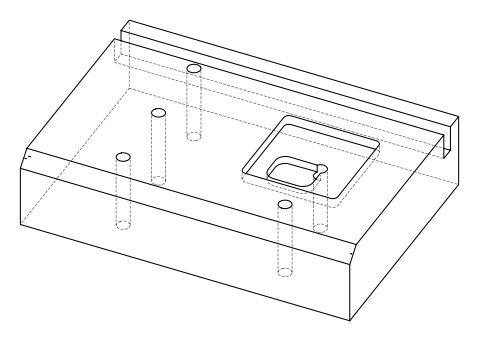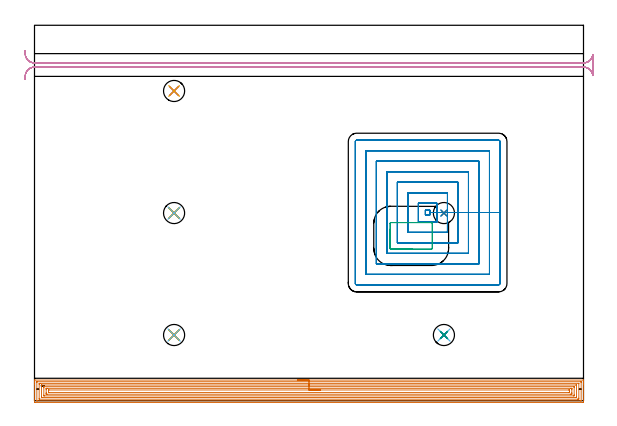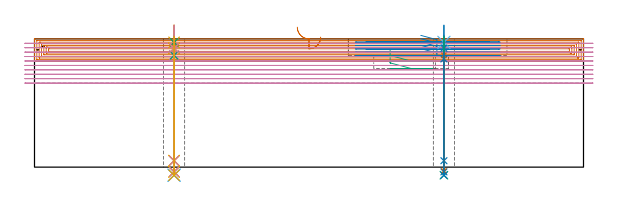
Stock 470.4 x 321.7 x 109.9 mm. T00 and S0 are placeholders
(PLAN: 23 operations, 18 tool changes, 74.5 min)
(1 AREA_MILL | FG_CHAMFER_SURFACE | UGT0205_001 | 26.69 min | 86694 mm3)
(2 MILL_RECTANGULAR_POCKET | POCKET_RECTANGULAR_STRAIGHT | NXT0201_011 | Follow Part, ap 3, ae 75% | 20.92 min | 261714 mm3)
(3 MILL_RECTANGULAR_POCKET_1 | POCKET_RECTANGULAR_STRAIGHT_1 | UGT0201_006 | Follow Part, ap 7, ae 75% | 0.77 min | 34350 mm3)
(4 MILL_RECTANGULAR_SLOT | SLOT_RECTANGULAR | NXT0201_012 | Follow Part, ap 4, ae 75% | 20.4 min | 347660 mm3)
(5 SPOT_DRILL | STEP1HOLE | NXT0321_9005460120000 | 0.05 min | 191 mm3)
(6 SPOT_DRILL_1 | STEP1HOLE_1 | NXT0321_9005460120000 | 0.05 min | 172 mm3)
(7 SPOT_DRILL_2 | STEP1HOLE_2 | NXT0321_9005460120000 | 0.05 min | 189 mm3)
(8 SPOT_DRILL_3 | STEP1HOLE_3 | NXT0321_9005460120000 | 0.05 min | 76 mm3)
(9 SPOT_DRILL_4 | STEP1HOLE_4 | NXT0321_9005460120000 | 0.05 min | 182 mm3)
(10 DRILL_BLIND_HOLE_INTO_CENTER | STEP1HOLE | NXT0301_065 | 0.07 min | 757 mm3)
(11 GUN_DRILL_THROUGH_HOLE | STEP1HOLE | UGT0307_008 | 0.62 min | 9487 mm3)
(12 DRILL_TO_ENLARGE_THROUGH_HOLE | STEP1HOLE | UGT0301_250 | 0.48 min | 17793 mm3)
(13 DRILL_BLIND_HOLE_INTO_CENTER_1 | STEP1HOLE_1 | NXT0301_065 | 0.07 min | 760 mm3)
(14 GUN_DRILL_THROUGH_HOLE_1 | STEP1HOLE_1 | UGT0307_008 | 0.62 min | 9465 mm3)
(15 DRILL_TO_ENLARGE_THROUGH_HOLE_1 | STEP1HOLE_1 | UGT0301_250 | 0.48 min | 17810 mm3)
(16 DRILL_BLIND_HOLE_INTO_CENTER_2 | STEP1HOLE_2 | NXT0301_065 | 0.07 min | 766 mm3)
(17 GUN_DRILL_THROUGH_HOLE_2 | STEP1HOLE_2 | UGT0307_008 | 0.62 min | 9460 mm3)
(18 DRILL_TO_ENLARGE_THROUGH_HOLE_2 | STEP1HOLE_2 | UGT0301_250 | 0.48 min | 17818 mm3)
(19 DRILL_THROUGH_HOLE_INTO_CENTER | STEP1HOLE_3 | NXT0301_065 | 0.41 min | 6095 mm3)
(20 DRILL_TO_ENLARGE_THROUGH_HOLE_3 | STEP1HOLE_3 | UGT0301_250 | 0.42 min | 16966 mm3)
(21 DRILL_BLIND_HOLE_INTO_CENTER_3 | STEP1HOLE_4 | NXT0301_065 | 0.07 min | 765 mm3)
(22 GUN_DRILL_THROUGH_HOLE_3 | STEP1HOLE_4 | UGT0307_008 | 0.62 min | 9480 mm3)
(23 DRILL_TO_ENLARGE_THROUGH_HOLE_4 | STEP1HOLE_4 | UGT0301_250 | 0.48 min | 17813 mm3)
(TOOL UGT0205_001 | Chamfer Mill 20 x 3 x 45 deg. | D20 FL50 Z2)
(TOOL NXT0201_011 | ENDMILL 12mm [2P460-1200-NA 1630] | D12 FL38 Z6)
(TOOL UGT0201_006 | End Mill 28 mm | D28 FL25 Z2)
(TOOL NXT0201_012 | ENDMILL 16mm [2P460-1600-NA 1630] | D16 FL38 Z6)
(TOOL NXT0321_9005460120000 | NC Spot Drill, 142deg, 12mm, Carbide, Uncoated | D12 PA142 FL30 Z2)
(TOOL NXT0301_065 | Carbide Drill 9.4mm [860.1-0940-075A1-MM 2214] | D9.4 PA140 FL98 Z2)
(TOOL UGT0307_008 | Gun Drill 11 mm | D11 PA130 FL24 Z1)
(TOOL UGT0301_250 | Twist Drill 18.1 mm | D18.1 PA118 FL135 Z2)
(OP 1 AREA_MILL)
G17 G21 G94 G90
T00 M6
G54
G17 G0 G90 X225.2 Y17.7 S1061 M3
G43 Z119.9 H0
G94 G1 X225.238 Z119.028 F250.
X225.352 Z118.163
X225.541 Z117.312
X225.803 Z116.48
X226.137 Z115.674
X226.54 Z114.9
X227.008 Z114.164
X227.54 Z113.472
X228.129 Z112.829
X228.772 Z112.239
X229.464 Z111.708
X230.2 Z111.24
X230.974 Z110.837
X231.78 Z110.503
X232.612 Z110.241
X233.463 Z110.052
X234.328 Z109.938
X235.2 Z109.9
X470.225
X470.39 Y17.698 Z109.889
X470.397 Y17.549 Z109.742
X470.4 Y17.394 Z109.593
Y17.12 Z109.32
Y16.432 Z108.627
Y15.212 Z107.408
Y14.678 Z106.873
Y14.068 Z106.263
Y-0.843 Z91.355
X470.396 Y-1.11 Z91.088
X470.39 Y-1.492 Z90.705
X470.172 Y-1.496 Z90.702
X469.778 Y-1.5 Z90.7
X0.622
X0.121 Y-1.495 Z90.703
X0.01 Y-1.492 Z90.706
X0. Y-1.376 Z90.821
Y14.068 Z106.263
Y16.089 Z108.285
Y16.432 Z108.627
Y17.12 Z109.32
Y17.394 Z109.593
X0.003 Y17.549 Z109.742
X0.01 Y17.698 Z109.889
X0.175 Y17.7 Z109.9
X235.2
Y16.286 Z108.486
X467.991 Y16.285 Z108.485
X468.141
X468.347 Y16.281 Z108.481
X468.39 Y16.279 Z108.479
X468.395 Y16.249 Z108.449
X468.398 Y16.216 Z108.416
X468.4 Y16.031 Z108.231
X468.399 Y0.109 Z92.309
X468.395 Y0.002 Z92.202
X468.39 Y-0.067 Z92.133
X468.38 Y-0.079 Z92.121
X468.362 Y-0.081 Z92.119
X467.991 Y-0.085 Z92.115
X467.841 Y-0.086 Z92.114
X2.409
X2.259 Y-0.085 Z92.115
X2.053 Y-0.081 Z92.119
X2.01 Y-0.079 Z92.121
X2.005 Y-0.049 Z92.151
X2.002 Y-0.016 Z92.184
X2. Y0.169 Z92.369
X2.001 Y16.091 Z108.291
X2.005 Y16.198 Z108.398
X2.01 Y16.267 Z108.467
X2.02 Y16.279 Z108.479
X2.038 Y16.281 Z108.481
X2.409 Y16.285 Z108.485
X2.559 Y16.286 Z108.486
X235.2
Y14.871 Z107.071
X466.007
X466.204 Y14.868 Z107.068
X466.39 Y14.864 Z107.064
X466.396 Y14.678 Z106.878
X466.399 Y14.486 Z106.686
X466.4 Y2.206 Z94.406
X466.396 Y1.522 Z93.722
X466.393 Y1.336 Z93.536
X466.204 Y1.333 Z93.533
X465.506 Y1.329 Z93.529
X465.31
X4.393
X4.196 Y1.332 Z93.532
X4.01 Y1.336 Z93.536
X4.004 Y1.522 Z93.722
X4.001 Y1.714 Z93.914
X4. Y13.994 Z106.194
X4.004 Y14.678 Z106.878
X4.007 Y14.864 Z107.064
X4.196 Y14.867 Z107.067
X4.893 Y14.871 Z107.071
X5.09
X235.2
Y13.457 Z105.657
X463.873
X464.257 Y13.456 Z105.656
X464.325 Y13.454 Z105.654
X464.39 Y13.45 Z105.65
X464.394 Y13.353 Z105.553
X464.4 Y12.94 Z105.14
Y3.276 Z95.476
X464.39 Y2.846 Z95.046
X464.382 Y2.749 Z94.949
X464.247 Y2.746 Z94.946
X464.065 Y2.743 Z94.943
X6.527
X6.143 Y2.744 Z94.944
X6.075 Y2.746 Z94.946
X6.01 Y2.75 Z94.95
X6.006 Y2.847 Z95.047
X6. Y3.26 Z95.46
Y12.924 Z105.124
X6.01 Y13.354 Z105.554
X6.017 Y13.45 Z105.65
X6.153 Y13.454 Z105.654
X6.335 Y13.457 Z105.657
X235.2
Y12.043 Z104.243
X461.735
X462.181 Y12.038 Z104.238
X462.39 Y12.034 Z104.234
X462.393 Y11.912 Z104.112
X462.399 Y11.395 Z103.595
X462.4 Y5.03 Z97.23
X462.397 Y4.381 Z96.581
X462.39 Y4.167 Z96.367
X462.18 Y4.163 Z96.363
X461.735 Y4.157 Z96.357
X8.665
X8.219 Y4.162 Z96.362
X8.01 Y4.166 Z96.366
X8.007 Y4.287 Z96.487
X8.001 Y4.805 Z97.005
X8. Y11.17 Z103.37
X8.003 Y11.819 Z104.019
X8.01 Y12.033 Z104.233
X8.669 Y12.043 Z104.243
X235.2
Y10.629 Z102.829
X459.606 Y10.628 Z102.828
X459.948 Y10.627 Z102.827
X460.29 Y10.624 Z102.824
X460.379 Y10.622 Z102.822
X460.39 Y10.558 Z102.758
X460.395 Y10.44 Z102.64
X460.398 Y10.293 Z102.493
X460.4 Y9.849 Z102.049
Y9.416 Z101.616
Y6.784 Z98.984
Y6.341 Z98.541
X460.397 Y5.907 Z98.107
X460.393 Y5.686 Z97.886
X460.39 Y5.581 Z97.781
X460.284 Y5.578 Z97.778
X459.948 Y5.574 Z97.774
X459.397 Y5.572 Z97.772
X459.054 Y5.571 Z97.771
X10.794
X10.452 Y5.573 Z97.773
X10.11 Y5.576 Z97.776
X10.02 Y5.578 Z97.778
X10.01 Y5.642 Z97.842
X10.005 Y5.76 Z97.96
X10.002 Y5.907 Z98.107
X10. Y6.351 Z98.551
Y6.784 Z98.984
Y9.416 Z101.616
Y9.859 Z102.059
X10.003 Y10.293 Z102.493
X10.007 Y10.514 Z102.714
X10.01 Y10.619 Z102.819
X10.116 Y10.622 Z102.822
X10.452 Y10.626 Z102.826
X11.003 Y10.628 Z102.828
X11.345 Y10.629 Z102.829
X235.2
Y9.215 Z101.415
X457.472
X458.161 Y9.213 Z101.413
X458.37 Y9.21 Z101.41
X458.392 Y9.207 Z101.407
X458.394 Y9.202 Z101.402
X458.399 Y9.182 Z101.382
X458.4 Y7.427 Z99.627
X458.396 Y7.192 Z99.392
X458.391 Y7.036 Z99.236
X458.388 Y6.991 Z99.191
X458.375 Y6.99 Z99.19
X458.333 Y6.988 Z99.188
X458.161 Y6.986 Z99.186
X457.956 Y6.985 Z99.185
X12.928
X12.239 Y6.987 Z99.187
X12.03 Y6.99 Z99.19
X12.008 Y6.993 Z99.193
X12.006 Y6.998 Z99.198
X12.001 Y7.018 Z99.218
X12. Y8.773 Z100.973
X12.004 Y9.008 Z101.208
X12.009 Y9.164 Z101.364
X12.012 Y9.209 Z101.409
X12.025 Y9.21 Z101.41
X12.067 Y9.212 Z101.412
X12.239 Y9.214 Z101.414
X12.444 Y9.215 Z101.415
X235.2
X236.072 Z101.453
X236.936 Z101.567
X237.788 Z101.755
X238.62 Z102.018
X239.426 Z102.352
X240.2 Z102.754
X240.936 Z103.223
X241.628 Z103.754
X242.271 Z104.344
X242.86 Z104.987
X243.391 Z105.679
X243.86 Z106.415
X244.263 Z107.188
X244.597 Z107.994
X244.859 Z108.826
X245.048 Z109.678
X245.162 Z110.543
X245.2 Z111.415
G0 Z119.9
M5
M2
(OP 2 MILL_RECTANGULAR_POCKET)
G17 G21 G94 G90
T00 M6
G54
G17 G0 G90 X330.955 Y153.3 S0 M3
G43 Z119.9 H1
Z112.9
G94 G1 X344.8 Z109.19 F250.
Y161.25 Z107.06
X338.8
Y163.2 F500.
X334.9
Y159.3
X338.8
Y161.25
X344.8
Y169.2
X328.9
Y153.3
X344.8
Y161.25
X353.8
Y178.2
X319.9
Y144.3
X353.8
Y161.25
X362.8
Y187.2
X310.9
Y135.3
X362.8
Y161.25
X371.8
Y196.2
X301.9
Y126.3
X371.8
Y161.25
X380.8
Y205.2
X292.9
Y117.3
X380.8
Y161.25
X389.8
Y214.2
X283.9
Y108.3
X389.8
Y161.25
X398.8
Y222.1
G3 X397.7 Y223.2 R1.1
G1 X276.
G3 X274.9 Y222.1 R1.1
G1 Y100.4
G3 X276. Y99.3 R1.1
G1 X397.7
G3 X398.8 Y100.4 R1.1
G1 Y161.25
Y162.25
G0 X330.955 Y153.3 Z110.06
G1 X344.8 Z106.35 F250.
Y161.25 Z104.22
X338.8
Y163.2 F500.
X334.9
Y159.3
X338.8
Y161.25
X344.8
Y169.2
X328.9
Y153.3
X344.8
Y161.25
X353.8
Y178.2
X319.9
Y144.3
X353.8
Y161.25
X362.8
Y187.2
X310.9
Y135.3
X362.8
Y161.25
X371.8
Y196.2
X301.9
Y126.3
X371.8
Y161.25
X380.8
Y205.2
X292.9
Y117.3
X380.8
Y161.25
X389.8
Y214.2
X283.9
Y108.3
X389.8
Y161.25
X398.8
Y222.1
G3 X397.7 Y223.2 R1.1
G1 X276.
G3 X274.9 Y222.1 R1.1
G1 Y100.4
G3 X276. Y99.3 R1.1
G1 X397.7
G3 X398.8 Y100.4 R1.1
G1 Y161.25
Y162.25
G0 X330.955 Y153.3 Z107.22
G1 X344.8 Z103.51 F250.
Y161.25 Z101.38
X338.8
Y163.2 F500.
X334.9
Y159.3
X338.8
Y161.25
X344.8
Y169.2
X328.9
Y153.3
X344.8
Y161.25
X353.8
Y178.2
X319.9
Y144.3
X353.8
Y161.25
X362.8
Y187.2
X310.9
Y135.3
X362.8
Y161.25
X371.8
Y196.2
X301.9
Y126.3
X371.8
Y161.25
X380.8
Y205.2
X292.9
Y117.3
X380.8
Y161.25
X389.8
Y214.2
X283.9
Y108.3
X389.8
Y161.25
X398.8
Y222.1
G3 X397.7 Y223.2 R1.1
G1 X276.
G3 X274.9 Y222.1 R1.1
G1 Y100.4
G3 X276. Y99.3 R1.1
G1 X397.7
G3 X398.8 Y100.4 R1.1
G1 Y161.25
Y162.25
G0 X330.955 Y153.3 Z104.38
G1 X344.8 Z100.67 F250.
Y161.25 Z98.54
X338.8
Y163.2 F500.
X334.9
Y159.3
X338.8
Y161.25
X344.8
Y169.2
X328.9
Y153.3
X344.8
Y161.25
X353.8
Y178.2
X319.9
Y144.3
X353.8
Y161.25
X362.8
Y187.2
X310.9
Y135.3
X362.8
Y161.25
X371.8
Y196.2
X301.9
Y126.3
X371.8
Y161.25
X380.8
Y205.2
X292.9
Y117.3
X380.8
Y161.25
X389.8
Y214.2
X283.9
Y108.3
X389.8
Y161.25
X398.8
Y222.1
G3 X397.7 Y223.2 R1.1
G1 X276.
G3 X274.9 Y222.1 R1.1
G1 Y100.4
G3 X276. Y99.3 R1.1
G1 X397.7
G3 X398.8 Y100.4 R1.1
G1 Y161.25
Y162.25
G0 X330.955 Y153.3 Z101.54
G1 X344.8 Z97.83 F250.
Y161.25 Z95.7
X338.8
Y163.2 F500.
X334.9
Y159.3
X338.8
Y161.25
X344.8
Y169.2
X328.9
Y153.3
X344.8
Y161.25
X353.8
Y178.2
X319.9
Y144.3
X353.8
Y161.25
X362.8
Y187.2
X310.9
Y135.3
X362.8
Y161.25
X371.8
Y196.2
X301.9
Y126.3
X371.8
Y161.25
X380.8
Y205.2
X292.9
Y117.3
X380.8
Y161.25
X389.8
Y214.2
X283.9
Y108.3
X389.8
Y161.25
X398.8
Y222.1
G3 X397.7 Y223.2 R1.1
G1 X276.
G3 X274.9 Y222.1 R1.1
G1 Y100.4
G3 X276. Y99.3 R1.1
G1 X397.7
G3 X398.8 Y100.4 R1.1
G1 Y161.25
Y162.25
G0 Z119.9
M5
M2
(OP 3 MILL_RECTANGULAR_POCKET_1)
G17 G21 G94 G90
T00 M6
G54
G17 G0 G90 X304.7 Y146.993 S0 M3
G43 Z119.9 H0
Z100.2
G94 G1 Y130.5 Z95.781 F250.
Y130.39 Z95.751
X304.791 Y130.164 Z95.686
X304.964 Y129.991 Z95.621
X305.19 Y129.9 Z95.555
X305.3 Z95.526
X322.75 Z90.85
X340.2 F500.
G3 X340.8 Y130.5 R0.6
G1 X340.799 Y152.028
X340.778 Y152.48
X340.338 Y152.584
X340.27 Y152.606
X340.2 Y152.6
X305.3
G3 X304.7 Y152. R0.6
G1 Y130.5
G3 X305.3 Y129.9 R0.6
G1 X322.75
X323.75
G0 X304.7 Y146.993 Z93.85
G1 Y130.5 Z89.431 F250.
Y130.39 Z89.401
X304.791 Y130.164 Z89.336
X304.964 Y129.991 Z89.271
X305.19 Y129.9 Z89.205
X305.3 Z89.176
X322.75 Z84.5
X340.2 F500.
G3 X340.8 Y130.5 R0.6
G1 X340.799 Y152.028
X340.778 Y152.48
X340.338 Y152.584
X340.27 Y152.606
X340.2 Y152.6
X305.3
G3 X304.7 Y152. R0.6
G1 Y130.5
G3 X305.3 Y129.9 R0.6
G1 X322.75
X323.75
G0 Z119.9
M5
M2
(OP 4 MILL_RECTANGULAR_SLOT)
G17 G21 G94 G90
T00 M6
G54
G17 G0 G90 X-8.23 Y275.603 S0 M3
G43 Z119.9 H1
Z106.11
G94 G1 X-7.97 Y278.592 F250.
G2 X0. Y285.9 R8. F500.
G1 X470.4
G2 X478.37 Y278.592 R8.
G1 X478.4
Y296.708
X478.37
G2 X470.4 Y289.4 R8.
G1 X0.
G2 X-7.97 Y296.708 R8.
G1 X-8.23 Y299.697 F250.
G0 Y275.603 Z102.32
G1 X-7.97 Y278.592
G2 X0. Y285.9 R8. F500.
G1 X470.4
G2 X478.37 Y278.592 R8.
G1 X478.4
Y296.708
X478.37
G2 X470.4 Y289.4 R8.
G1 X0.
G2 X-7.97 Y296.708 R8.
G1 X-8.23 Y299.697 F250.
G0 Y275.603 Z98.53
G1 X-7.97 Y278.592
G2 X0. Y285.9 R8. F500.
G1 X470.4
G2 X478.37 Y278.592 R8.
G1 X478.4
Y296.708
X478.37
G2 X470.4 Y289.4 R8.
G1 X0.
G2 X-7.97 Y296.708 R8.
G1 X-8.23 Y299.697 F250.
G0 Y275.603 Z94.74
G1 X-7.97 Y278.592
G2 X0. Y285.9 R8. F500.
G1 X470.4
G2 X478.37 Y278.592 R8.
G1 X478.4
Y296.708
X478.37
G2 X470.4 Y289.4 R8.
G1 X0.
G2 X-7.97 Y296.708 R8.
G1 X-8.23 Y299.697 F250.
G0 Y275.603 Z90.95
G1 X-7.97 Y278.592
G2 X0. Y285.9 R8. F500.
G1 X470.4
G2 X478.37 Y278.592 R8.
G1 X478.4
Y296.708
X478.37
G2 X470.4 Y289.4 R8.
G1 X0.
G2 X-7.97 Y296.708 R8.
G1 X-8.23 Y299.697 F250.
G0 Y275.603 Z87.16
G1 X-7.97 Y278.592
G2 X0. Y285.9 R8. F500.
G1 X470.4
G2 X478.37 Y278.592 R8.
G1 X478.4
Y296.708
X478.37
G2 X470.4 Y289.4 R8.
G1 X0.
G2 X-7.97 Y296.708 R8.
G1 X-8.23 Y299.697 F250.
G0 Y275.603 Z83.37
G1 X-7.97 Y278.592
G2 X0. Y285.9 R8. F500.
G1 X470.4
G2 X478.37 Y278.592 R8.
G1 X478.4
Y296.708
X478.37
G2 X470.4 Y289.4 R8.
G1 X0.
G2 X-7.97 Y296.708 R8.
G1 X-8.23 Y299.697 F250.
G0 Y275.603 Z79.58
G1 X-7.97 Y278.592
G2 X0. Y285.9 R8. F500.
G1 X470.4
G2 X478.37 Y278.592 R8.
G1 X478.4
Y296.708
X478.37
G2 X470.4 Y289.4 R8.
G1 X0.
G2 X-7.97 Y296.708 R8.
G1 X-8.23 Y299.697 F250.
G0 Y275.603 Z75.79
G1 X-7.97 Y278.592
G2 X0. Y285.9 R8. F500.
G1 X470.4
G2 X478.37 Y278.592 R8.
G1 X478.4
Y296.708
X478.37
G2 X470.4 Y289.4 R8.
G1 X0.
G2 X-7.97 Y296.708 R8.
G1 X-8.23 Y299.697 F250.
G0 Y275.603 Z72.
G1 X-7.97 Y278.592
G2 X0. Y285.9 R8. F500.
G1 X470.4
G2 X478.37 Y278.592 R8.
G1 X478.4
Y296.708
X478.37
G2 X470.4 Y289.4 R8.
G1 X0.
G2 X-7.97 Y296.708 R8.
G1 X-8.23 Y299.697 F250.
G0 Z119.9
M5
M2
(OP 5 SPOT_DRILL)
G17 G21 G94 G90
T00 M6
G54
G17 G0 G90 X119.6 Y56.3 S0 M3
G43 Z119.9 H0
G94 G81 G98 Z106.9 F250. R112.9
G80
M5
M2
(OP 6 SPOT_DRILL_1)
G17 G21 G94 G90
T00 M6
G54
G17 G0 G90 X350.8 Y56.3 S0 M3
G43 Z119.9 H0
G94 G81 G98 Z106.9 F250. R112.9
G80
M5
M2
(OP 7 SPOT_DRILL_2)
G17 G21 G94 G90
T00 M6
G54
G17 G0 G90 X119.6 Y160.8 S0 M3
G43 Z119.9 H0
G94 G81 G98 Z106.9 F250. R112.9
G80
M5
M2
(OP 8 SPOT_DRILL_3)
G17 G21 G94 G90
T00 M6
G54
G17 G0 G90 X350.8 Y160.8 S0 M3
G43 Z119.9 H0
G94 G81 G98 Z92.7 F250. R98.7
G80
M5
M2
(OP 9 SPOT_DRILL_4)
G17 G21 G94 G90
T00 M6
G54
G17 G0 G90 X119.6 Y265.4 S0 M3
G43 Z119.9 H0
G94 G81 G98 Z106.9 F250. R112.9
G80
M5
M2
(OP 10 DRILL_BLIND_HOLE_INTO_CENTER)
G17 G21 G94 G90
T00 M6
G54
G17 G0 G90 X119.6 Y56.3 S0 M3
G43 Z119.9 H1
G94 G81 G98 Z95.8 F250. R111.9
G80
M5
M2
(OP 11 GUN_DRILL_THROUGH_HOLE)
G17 G21 G94 G90
T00 M6
G54
G17 G0 G90 X119.6 Y56.3 M8
G43 Z121.439 H0
S716 M3
G94 G1 Z101.835 F125. M26
G4 X.084
Z5.5 F250.
G4 X.084
Z-4.065 F125.
G4 X.084
M5
M9
G0 Z121.439
M2
(OP 12 DRILL_TO_ENLARGE_THROUGH_HOLE)
G17 G21 G94 G90
T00 M6
G54
G17 G0 G90 X119.6 Y56.3 S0 M3
G43 Z119.9 H0
G94 G73 G98 Z-6.938 F250. Q16.691 R111.9
G80
M5
M2
(OP 13 DRILL_BLIND_HOLE_INTO_CENTER_1)
G17 G21 G94 G90
T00 M6
G54
G17 G0 G90 X350.8 Y56.3 S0 M3
G43 Z119.9 H1
G94 G81 G98 Z95.8 F250. R111.9
G80
M5
M2
(OP 14 GUN_DRILL_THROUGH_HOLE_1)
G17 G21 G94 G90
T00 M6
G54
G17 G0 G90 X350.8 Y56.3 M8
G43 Z121.439 H0
S716 M3
G94 G1 Z101.835 F125. M26
G4 X.084
Z5.5 F250.
G4 X.084
Z-4.065 F125.
G4 X.084
M5
M9
G0 Z121.439
M2
(OP 15 DRILL_TO_ENLARGE_THROUGH_HOLE_1)
G17 G21 G94 G90
T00 M6
G54
G17 G0 G90 X350.8 Y56.3 S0 M3
G43 Z119.9 H0
G94 G73 G98 Z-6.938 F250. Q16.691 R111.9
G80
M5
M2
(OP 16 DRILL_BLIND_HOLE_INTO_CENTER_2)
G17 G21 G94 G90
T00 M6
G54
G17 G0 G90 X119.6 Y160.8 S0 M3
G43 Z119.9 H1
G94 G81 G98 Z95.8 F250. R111.9
G80
M5
M2
(OP 17 GUN_DRILL_THROUGH_HOLE_2)
G17 G21 G94 G90
T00 M6
G54
G17 G0 G90 X119.6 Y160.8 M8
G43 Z121.439 H0
S716 M3
G94 G1 Z101.835 F125. M26
G4 X.084
Z5.5 F250.
G4 X.084
Z-4.065 F125.
G4 X.084
M5
M9
G0 Z121.439
M2
(OP 18 DRILL_TO_ENLARGE_THROUGH_HOLE_2)
G17 G21 G94 G90
T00 M6
G54
G17 G0 G90 X119.6 Y160.8 S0 M3
G43 Z119.9 H0
G94 G73 G98 Z-6.938 F250. Q16.691 R111.9
G80
M5
M2
(OP 19 DRILL_THROUGH_HOLE_INTO_CENTER)
G17 G21 G94 G90
T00 M6
G54
G17 G0 G90 X350.8 Y160.8 S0 M3
G43 Z119.9 H1
G94 G73 G98 Z-3.211 F250. Q8.992 R97.7
G80
M5
M2
(OP 20 DRILL_TO_ENLARGE_THROUGH_HOLE_3)
G17 G21 G94 G90
T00 M6
G54
G17 G0 G90 X350.8 Y160.8 S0 M3
G43 Z119.9 H0
G94 G73 G98 Z-6.938 F250. Q17.106 R97.7
G80
M5
M2
(OP 21 DRILL_BLIND_HOLE_INTO_CENTER_3)
G17 G21 G94 G90
T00 M6
G54
G17 G0 G90 X119.6 Y265.4 S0 M3
G43 Z119.9 H1
G94 G81 G98 Z95.8 F250. R111.9
G80
M5
M2
(OP 22 GUN_DRILL_THROUGH_HOLE_3)
G17 G21 G94 G90
T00 M6
G54
G17 G0 G90 X119.6 Y265.4 M8
G43 Z121.439 H0
S716 M3
G94 G1 Z101.835 F125. M26
G4 X.084
Z5.5 F250.
G4 X.084
Z-4.065 F125.
G4 X.084
M5
M9
G0 Z121.439
M2
(OP 23 DRILL_TO_ENLARGE_THROUGH_HOLE_4)
G17 G21 G94 G90
T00 M6
G54
G17 G0 G90 X119.6 Y265.4 S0 M3
G43 Z119.9 H0
G94 G73 G98 Z-6.938 F250. Q16.691 R111.9
G80
M5
M2
